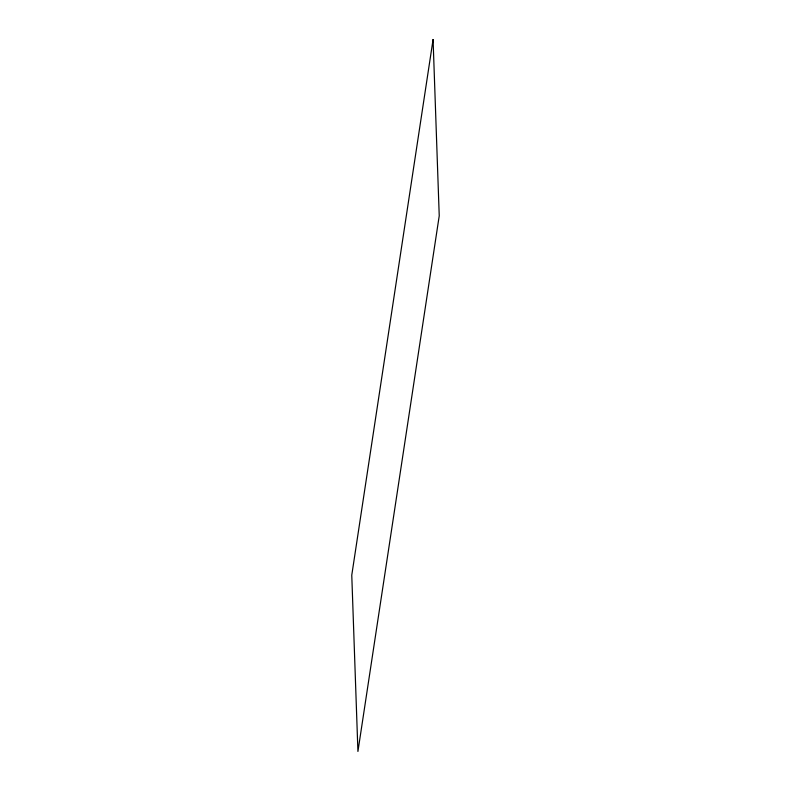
<?xml version="1.0" encoding="UTF-8"?>
<svg xmlns="http://www.w3.org/2000/svg" width="791" height="791" viewBox="0 0 791 791"><rect width="100%" height="100%" fill="white"/><g stroke="black" fill="none" stroke-linecap="round" stroke-linejoin="round"><path stroke-width="1.19" d="M433.072 39.55L351.768 575.166L357.928 751.45L439.232 215.834L433.072 39.55"/></g></svg>
